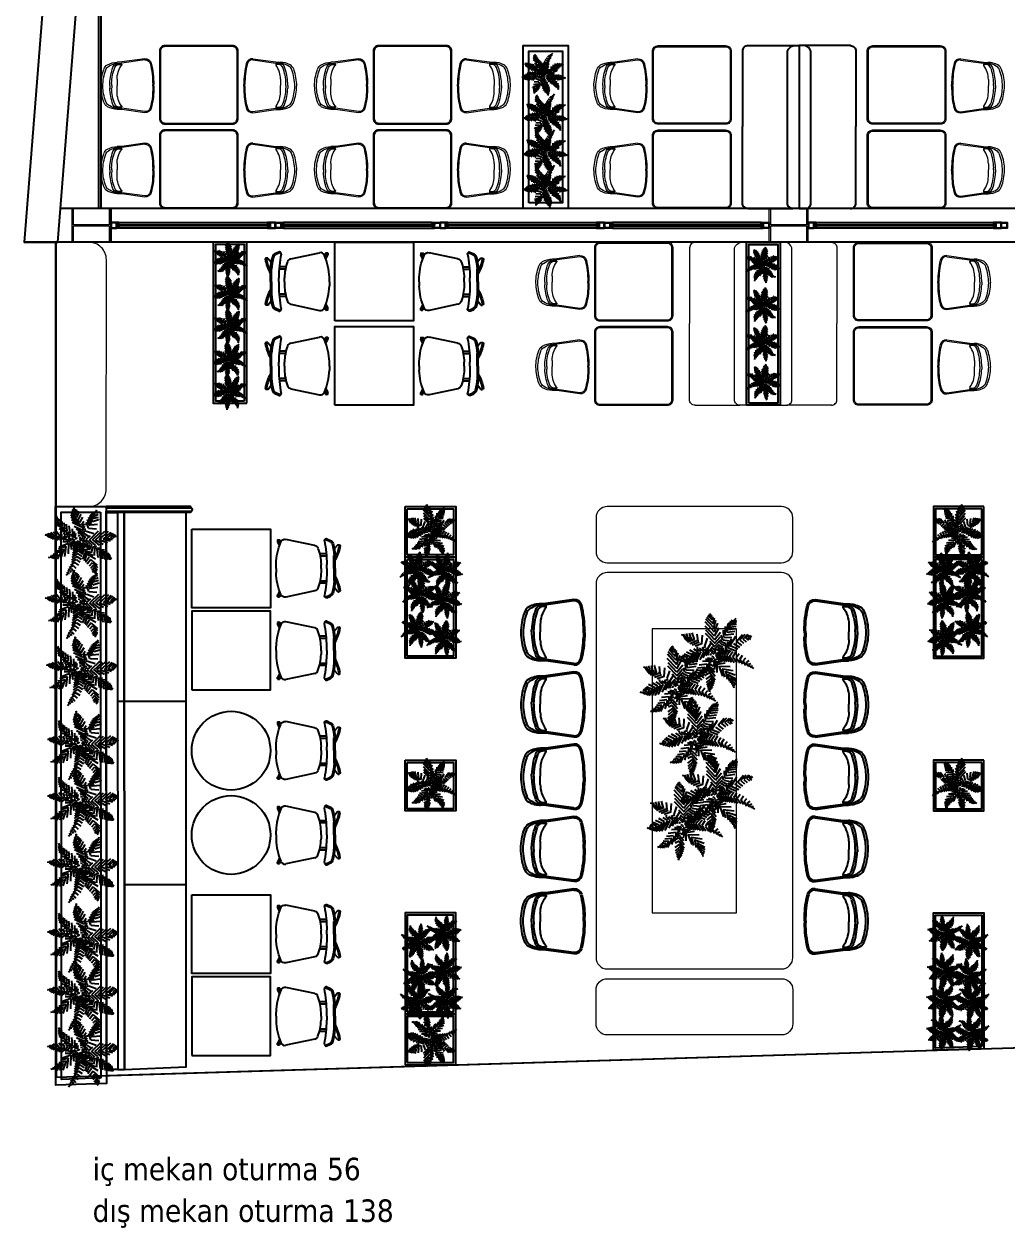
# Model space of a CAD drawing. Header units: centimetres. Extents: x 10686 to 14358, y -10632 to -8826.
# Drawn here: x 10686 to 11560, y -10632 to -9561 of the extents above; entities that cross this region are included whole.
import ezdxf

# ---------------------------------------------------------------- set-up
doc = ezdxf.new("R2010")
doc.units = ezdxf.units.CM
doc.header["$MEASUREMENT"] = 0
for name, color, linetype, lineweight in [('ahsap', 34, 'Continuous', 13), ('kontra-tefriş', 205, 'Continuous', 18), ('metraj', 7, 'Continuous', 5), ('çıktı', 255, 'Continuous', 5)]:
    doc.layers.add(name, color=color, linetype=linetype, lineweight=lineweight)
for name, color, linetype, true_color in [('As Built', 7, 'Continuous', 0x5a5a5a), ('Kontra-Cam', 7, 'Continuous', 0xd6cdb8), ('Kontra_Gorunus Cizgi', 7, 'Continuous', 0x9a907e), ('Kontra_Mobilya', 7, 'Continuous', 0x5e5572), ('Kontra_Profil', 7, 'Continuous', 0x6d787c), ('Kontra_Seramik', 7, 'Continuous', 0x455d73)]:
    doc.layers.add(name, color=color, linetype=linetype, true_color=true_color)
doc.styles.get("Standard").update_dxf_attribs({"font": 'tahoma.ttf'})

# ---------------------------------------------------------------- blocks, each defined once
blk = doc.blocks.new('S2')
at = {"layer": 'kontra-tefriş'}
for p, q in [((-11.4, 0), (-6, 0)), ((-6, 6.4), (-7.8, 6.4)), ((-6, 4.7), (-7.8, 4.7)), ((-6, 6.4), (-3.6, 6.4)), ((-6, 4.7), (-3.6, 4.7)), ((0, 0), (-6, 0)), ((-29.6, -24.6), (-26.8, -4.2)), ((-28.6, -24.7), (-25.8, -4.3)), ((-26.8, -4.2), (-26.6, -0.2)), ((17.3, -24.7), (14.4, -4.3)), ((15.4, -4.2), (15.3, -0.2)), ((18.3, -24.6), (15.4, -4.2)), ((-5.4, -31.7), (-6.7, -31.7)), ((-5.4, -31.7), (-2.2, -31.7)), ((-6.9, -32.7), (-6.8, -32.7)), ((-5.4, -32.7), (-6.7, -32.7)), ((-5.4, -32.7), (-2.2, -32.7))]:
    blk.add_line(p, q, dxfattribs=at)
for centre, radius, start, end in [((-18.2, 4.9), 7.08, 107.1637, 149.8246), ((-5.1, -29.9), 44.3, 90.3136, 109.9727), ((-5.1, -30), 42.6, 90.3159, 110.0702), ((-5.6, -26.5), 40.8, 69.1846, 89.6662), ((-5.6, -26.5), 39.1, 69.0525, 89.663), ((6.8, 4.9), 7.08, 30.1754, 72.8363), ((-9.2, -0.3), 17.4, 149.8246, 179.7195), ((-9.7, -2), 16.2, 143.6591, 188.0232), ((-20.1, -1.6), 5.36, 154.2435, 207.0789), ((-20.8, -0.4), 4.28, 110.4223, 164.0764), ((-20.4, -2), 4.28, 110.5968, 173.0517), ((-11.4, -21), 21, 90, 126.0116), ((-18.2, 4.9), 5.36, 107.1637, 149.8246), ((-6.8, -38.1), 44.5, 91.2998, 110.4223), ((-6.8, -38.1), 42.9, 91.2998, 110.5968), ((-4.6, -38.1), 44.5, 69.5777, 88.7002), ((-4.6, -38.1), 42.9, 69.4032, 88.7002), ((6.8, 4.9), 5.36, 30.1754, 72.8363), ((9, -2), 4.28, 6.9483, 69.4032), ((9.5, -0.4), 4.28, 15.9236, 69.5777), ((-1.6, -2), 16.2, 351.9768, 36.3409), ((-2.1, -0.3), 17.4, 0.2805, 30.1754), ((8.8, -1.6), 5.36, 332.9211, 25.7565), ((-2.9, -43), 45, 119.4604, 120.6303), ((-24.3, -3.5), 0.826, 224.4323, 318.4485), ((-20.8, -2.4), 3.89, 165.784, 208.1186), ((0, -21), 21, 53.9884, 90), ((12.9, -3.5), 0.826, 221.5515, 315.5677), ((9.5, -2.4), 3.89, 331.8814, 14.216), ((-8.5, -43), 45, 59.3697, 60.5396), ((-24.3, -25.2), 5.42, 173.5544, 256.3464), ((-24.3, -25.2), 4.42, 173.5544, 256.3464), ((-6.9, 46.4), 79.1, 256.3464, 270.1225), ((-6.9, 46.4), 78.1, 256.3464, 270.1225), ((-2, 27.2), 58.9, 269.8679, 285.74), ((-2, 27.2), 59.8, 269.868, 285.7097), ((12.9, -25.2), 4.42, 283.6536, 6.4456), ((12.9, -25.2), 5.42, 283.6536, 6.4456)]:
    blk.add_arc(centre, radius, start, end, dxfattribs=at)
blk = doc.blocks.new('dfgrg')
at = {"color": 129, "true_color": 0x365941}
for p, q in [((97838.8, -49007.4), (97838.8, -49007.4)), ((97842.1, -49007.6), (97838.8, -49007.4)), ((97843.6, -49009.6), (97839.6, -49009.3)), ((97840.6, -49006.2), (97840.3, -49003.9)), ((97844.7, -49012.3), (97840.3, -49012.1)), ((97842, -49007.6), (97841.4, -49004.4)), ((97843.5, -49009.5), (97843, -49004.9)), ((97844.7, -49012.1), (97844.5, -49005.6)), ((97846.2, -49015.1), (97846.5, -49007.4)), ((97847.5, -49018.8), (97848.1, -49009.4)), ((97861.9, -49016), (97857.3, -49010)), ((97862.6, -49013.5), (97858.6, -49007.9)), ((97858.6, -49007.9), (97858.6, -49007.9)), ((97863.3, -49011), (97859.9, -49006.3)), ((97861, -49018.9), (97866.1, -49011.9)), ((97863.7, -49008.5), (97861.3, -49005)), ((97861.9, -49016), (97866.2, -49009.8)), ((97864, -49006.5), (97862.1, -49003.6)), ((97862.6, -49013.5), (97866.2, -49008.1)), ((97863.3, -49011), (97865.9, -49006.6)), ((97863.7, -49008.5), (97865.5, -49005.8)), ((97864.4, -49002.8), (97864.3, -49006.7)), ((97822.7, -49026.5), (97821.6, -49024.2)), ((97825.3, -49027), (97824.8, -49023.4)), ((97828.9, -49027.9), (97829.1, -49023.8)), ((97832.3, -49029.2), (97833.3, -49024.2)), ((97847.5, -49018.8), (97841, -49018)), ((97846.2, -49015.2), (97841.1, -49014.9)), ((97848.1, -49022.2), (97841.1, -49020.7)), ((97848.9, -49026.2), (97841.3, -49023.1)), ((97848.8, -49029), (97852.9, -49020.4)), ((97848.9, -49026.2), (97851.6, -49015.6)), ((97858.5, -49027.3), (97853, -49023.6)), ((97859.5, -49024.8), (97853.4, -49019.3)), ((97860.3, -49022.2), (97854.7, -49015)), ((97861, -49018.9), (97856, -49012.5)), ((97859.5, -49024.8), (97864.8, -49020)), ((97860.3, -49022.2), (97865.9, -49015.8)), ((97864.2, -49033.1), (97865.4, -49023.5)), ((97866.8, -49030.6), (97869.4, -49021.2)), ((97869.7, -49027.9), (97873.8, -49018.8)), ((97873.2, -49025.1), (97877.2, -49018.3)), ((97876.8, -49023), (97880, -49017.6)), ((97876.8, -49022.8), (97885.7, -49022.7)), ((97880.1, -49020.6), (97882.1, -49017.6)), ((97880.2, -49020.6), (97886.1, -49021.1)), ((97882.6, -49019.5), (97886.4, -49017.7)), ((97882.6, -49019.5), (97883.7, -49017.7)), ((97882.6, -49019.5), (97886.3, -49019.9)), ((97884.7, -49018.4), (97885.5, -49017.2)), ((97815.8, -49025.8), (97819.6, -49026.2)), ((97819.9, -49026.3), (97818.1, -49026.9)), ((97819.9, -49026.3), (97818.6, -49024.9)), ((97822.7, -49026.7), (97819.9, -49027.5)), ((97825.3, -49027.1), (97821.6, -49028.3)), ((97828.9, -49028), (97824, -49029.2)), ((97832.3, -49029.2), (97827.1, -49030.4)), ((97835.9, -49030.5), (97829.8, -49031.7)), ((97839, -49032.3), (97832.1, -49033.5)), ((97842, -49033.9), (97834.2, -49035.4)), ((97836, -49030.4), (97836.9, -49025.5)), ((97844.4, -49035.4), (97836.3, -49036.9)), ((97839, -49032.2), (97840.2, -49026.7)), ((97841.2, -49025.7), (97841.3, -49025.7)), ((97848.7, -49028.9), (97841.2, -49025.7)), ((97841.9, -49034.1), (97842.9, -49028.3)), ((97848.6, -49031.7), (97844.4, -49029.5)), ((97844.4, -49035.4), (97845.2, -49030.2)), ((97846.3, -49036.9), (97847.1, -49031.8)), ((97848, -49038.5), (97848.7, -49032.9)), ((97848.7, -49031.6), (97853.1, -49024.9)), ((97853.4, -49028.9), (97848.7, -49032.8)), ((97852.9, -49033.2), (97849.3, -49034.3)), ((97849.3, -49034.3), (97849.3, -49034.3)), ((97849.5, -49039.9), (97849.7, -49034.8)), ((97852.5, -49035.4), (97850.3, -49035.6)), ((97850.8, -49041), (97850.9, -49036.5)), ((97853.8, -49038.1), (97852.1, -49036.6)), ((97854.3, -49036.7), (97852.2, -49035.3)), ((97855, -49035.2), (97852.7, -49034)), ((97855.9, -49033.4), (97853.2, -49032.2)), ((97856.8, -49031.4), (97853.3, -49030)), ((97857.6, -49029.3), (97853.4, -49027.5)), ((97855, -49035.2), (97856.5, -49035.6)), ((97855.9, -49033.4), (97857.6, -49033.5)), ((97856.8, -49031.4), (97858.6, -49031.4)), ((97857.7, -49040.8), (97857.5, -49032.9)), ((97857.6, -49029.3), (97860.2, -49029.4)), ((97857.6, -49033.5), (97857.6, -49033.5)), ((97858.5, -49027.3), (97862.8, -49025.2)), ((97858.6, -49031.4), (97858.6, -49031.4)), ((97859.4, -49038.5), (97859.8, -49029.7)), ((97861.6, -49035.8), (97862.3, -49026.8)), ((97875.5, -49035.2), (97862, -49035.4)), ((97864.2, -49033), (97877.2, -49032.5)), ((97866.8, -49030.5), (97880.7, -49030.2)), ((97869.8, -49027.8), (97883.7, -49027)), ((97873.2, -49025), (97885, -49024.6)), ((97885, -49024.6), (97885, -49024.6)), ((97825.5, -49048.8), (97819.3, -49047.7)), ((97829.1, -49048.1), (97821.3, -49045.7)), ((97825.7, -49048.6), (97822.2, -49052.6)), ((97829.9, -49047.9), (97824.3, -49052.4)), ((97833.7, -49047.8), (97824.6, -49043.4)), ((97834.3, -49047.7), (97827.1, -49052.4)), ((97838.1, -49048.5), (97829.3, -49041.8)), ((97838.2, -49048.5), (97830.4, -49052.7)), ((97842.5, -49048.9), (97834.2, -49041.1)), ((97846.3, -49036.9), (97838.2, -49038.3)), ((97845, -49048.8), (97840.1, -49042)), ((97848, -49038.5), (97840.2, -49039.9)), ((97849.5, -49039.9), (97841.6, -49041.3)), ((97850.8, -49041), (97843, -49042.3)), ((97846.8, -49048.7), (97843.2, -49054.8)), ((97846.5, -49048.4), (97843.9, -49043.5)), ((97851.8, -49042), (97844.1, -49043.4)), ((97847.6, -49047.9), (97845.7, -49044.4)), ((97852.3, -49043.3), (97846.4, -49044.2)), ((97849, -49047.1), (97846.4, -49053.4)), ((97849.6, -49046.3), (97848.2, -49044.5)), ((97850, -49046.5), (97849.4, -49050.6)), ((97849.5, -49044.8), (97849.5, -49044.8)), ((97852.7, -49048.5), (97850.7, -49051.1)), ((97852.5, -49046.2), (97851.4, -49047.6)), ((97851.8, -49042), (97851.9, -49037.5)), ((97852.3, -49043.3), (97852.6, -49038.6)), ((97852.5, -49046.4), (97854.2, -49047)), ((97852.6, -49048.6), (97856.2, -49051.1)), ((97853.3, -49041.6), (97855.3, -49041.5)), ((97853.8, -49038), (97855.6, -49038.2)), ((97854.3, -49036.7), (97856, -49036.9)), ((97855.4, -49044.4), (97854.8, -49042.3)), ((97855.4, -49044.3), (97857.6, -49043.8)), ((97856.3, -49042.7), (97855.6, -49037.9)), ((97857.3, -49045.6), (97856.2, -49047.4)), ((97856.5, -49042.6), (97859.3, -49042.4)), ((97857.6, -49040.6), (97861.4, -49040.4)), ((97859.9, -49046.1), (97857.9, -49049.3)), ((97858.4, -49045.6), (97861, -49046)), ((97860.8, -49046.8), (97858.9, -49050.8)), ((97859, -49044.4), (97859.4, -49042)), ((97859.7, -49038.3), (97866.2, -49037.8)), ((97862.2, -49047.7), (97859.7, -49054.2)), ((97860.2, -49044.2), (97860.6, -49040.8)), ((97860.3, -49044.1), (97862, -49046)), ((97860.8, -49046.8), (97864.1, -49046.5)), ((97861.4, -49040.4), (97861.4, -49040.4)), ((97861.4, -49040.4), (97861.4, -49040.4)), ((97862.2, -49047.7), (97866.9, -49047.9)), ((97862.6, -49044.2), (97863.9, -49046.5)), ((97862.8, -49044.3), (97864.2, -49038.4)), ((97865.3, -49044.5), (97867.1, -49048)), ((97866.6, -49044.5), (97870.3, -49037)), ((97870.3, -49045.1), (97876.1, -49038.5)), ((97870.3, -49045.1), (97873.5, -49051.7)), ((97873.4, -49045.8), (97876.4, -49052.9)), ((97874.9, -49046), (97880.6, -49041.4)), ((97876.1, -49046.4), (97879.1, -49053.7)), ((97878.6, -49047.2), (97881.7, -49054.2)), ((97878.7, -49047.4), (97885, -49044.1)), ((97881.1, -49048), (97883.7, -49054.3)), ((97882.6, -49048.8), (97886.9, -49046.3)), ((97885, -49044.1), (97884.7, -49044)), ((97885.3, -49050), (97888.8, -49048.7)), ((97888.8, -49048.7), (97888.8, -49048.7)), ((97815.8, -49053.8), (97819.3, -49051.4)), ((97819.8, -49051.4), (97817.2, -49051.5)), ((97822.4, -49050), (97818, -49049.6)), ((97819.5, -49051.4), (97818.3, -49053.2)), ((97818.3, -49053.2), (97818.3, -49053.2)), ((97823, -49049.4), (97820.1, -49052.6)), ((97821.3, -49052.6), (97821.3, -49052.6)), ((97842.5, -49049), (97832.5, -49053.4)), ((97843.9, -49060), (97835.3, -49061.2)), ((97836, -49060.6), (97836, -49060.6)), ((97846.6, -49057.6), (97837.9, -49058.5)), ((97845.2, -49049), (97839.4, -49054.8)), ((97848, -49055.6), (97840.9, -49056)), ((97841.7, -49055.3), (97841.7, -49055.3)), ((97843.9, -49060), (97845.2, -49064.1)), ((97846.5, -49057.7), (97847.3, -49061.1)), ((97849.2, -49053.3), (97846.6, -49053.2)), ((97852.3, -49055.8), (97846.7, -49063.6)), ((97851, -49059.8), (97846.8, -49067.7)), ((97848, -49055.6), (97848.2, -49058.8)), ((97852.7, -49052.1), (97848.6, -49058.1)), ((97849.2, -49053.3), (97849.4, -49056.2)), ((97852.9, -49050), (97850.4, -49053.3)), ((97851.7, -49060), (97856.2, -49065.6)), ((97852.2, -49055.9), (97857.1, -49062.2)), ((97852.7, -49052.1), (97857.4, -49057.4)), ((97852.9, -49050), (97856.7, -49053.5)), ((97863.6, -49049.1), (97860.5, -49058)), ((97865.5, -49051.5), (97861.9, -49062.5)), ((97866.8, -49053.7), (97863.5, -49065.3)), ((97863.6, -49049.1), (97868.9, -49049.8)), ((97867.9, -49056.7), (97865.2, -49067.6)), ((97865.6, -49051.3), (97870.2, -49051.8)), ((97866.9, -49053.6), (97872.2, -49054.6)), ((97868.6, -49059.6), (97867.1, -49069.6)), ((97867.9, -49056.6), (97874.4, -49058.3)), ((97868.6, -49059.6), (97875.6, -49062)), ((97870, -49051.6), (97871.3, -49050.5)), ((97880.1, -49054.2), (97880.1, -49054.2)), ((97883.3, -49049), (97885.4, -49054.3)), ((97885.4, -49049.9), (97887.2, -49054)), ((97887.7, -49051.1), (97891.4, -49053.2)), ((97887.7, -49051.1), (97888.7, -49053.6)), ((97889, -49051.7), (97890.2, -49051.1)), ((97833.3, -49070.6), (97830.8, -49074)), ((97833.3, -49070.6), (97831.2, -49071.6)), ((97831.6, -49073), (97831.3, -49074.1)), ((97834.6, -49069), (97831.5, -49070.2)), ((97835.8, -49067.2), (97831.8, -49069)), ((97837.6, -49065.6), (97832.5, -49067)), ((97833.3, -49070.6), (97833, -49073.5)), ((97839.4, -49063.5), (97833.4, -49065.2)), ((97833.4, -49065.2), (97833.4, -49065.2)), ((97841.5, -49061.7), (97834.5, -49063.3)), ((97834.6, -49069), (97834.5, -49072.8)), ((97835.8, -49067.2), (97835.9, -49071.8)), ((97837.6, -49065.6), (97837.8, -49071.2)), ((97839.4, -49063.5), (97839.7, -49069.8)), ((97841.5, -49061.7), (97842.4, -49067.6)), ((97851, -49063.4), (97847.8, -49072.7)), ((97851.2, -49067.4), (97849.3, -49074.6)), ((97851.6, -49071.1), (97850.4, -49076.3)), ((97851, -49063.2), (97855.4, -49068.8)), ((97851.2, -49067.5), (97855.1, -49071.3)), ((97851.6, -49071.1), (97854.7, -49073.3)), ((97863.5, -49065.3), (97863.5, -49065.3)), ((97869.5, -49062.8), (97868.9, -49070.7)), ((97869.5, -49062.9), (97875.6, -49065.1)), ((97870.7, -49065.5), (97870.3, -49071.6)), ((97870.7, -49065.5), (97875.8, -49067.2)), ((97872.2, -49068.2), (97872, -49072.5)), ((97872.2, -49068.2), (97875.8, -49069.1)), ((97873.5, -49070.6), (97873.2, -49072.9)), ((97873.3, -49069.5), (97875.7, -49069.8)), ((97873.5, -49070.6), (97875.5, -49073.7)), ((97874.8, -49072.7), (97876.1, -49073.3)), ((97852.3, -49073.9), (97851.5, -49077.5)), ((97852.4, -49073.7), (97854.8, -49075.2)), ((97853, -49076.1), (97852.7, -49078.6)), ((97853, -49076.1), (97854.8, -49079.9)), ((97853, -49076.3), (97854.8, -49076.8)), ((97854.2, -49078.7), (97855.1, -49079))]:
    blk.add_line(p, q, dxfattribs=at)
blk = doc.blocks.new('fdsfs')
at = {"color": 0, "linetype": 'ByBlock'}
for p, q in [((5557, 224.4), (5602.5, 224.4)), ((5647.9, 224.4), (5602.4, 224.4)), ((5556.9, 79.4), (5596.9, 79.4)), ((5647.9, 79.4), (5607.9, 79.4))]:
    blk.add_line(p, q, dxfattribs=at)
for points in [[(5556.9, 224.4), (5557, 224.4, 0.414214), (5552, 219.4), (5552, 152.3)], [(5602.4, 79.4), (5596.9, 79.4, -0.414214), (5591.9, 84.4), (5591.9, 84.4), (5592, 219.4, -0.292623), (5598, 224.4), (5602.5, 224.4)], [(5602.4, 79.4), (5607.9, 79.4, 0.414214), (5612.9, 84.4), (5612.9, 84.4), (5612.9, 219.4, 0.292623), (5606.9, 224.4), (5602.4, 224.4)], [(5648, 224.4), (5647.9, 224.4, -0.414214), (5652.9, 219.4), (5652.9, 152.3)], [(5556.8, 79.4), (5556.9, 79.4, -0.414214), (5551.9, 84.4), (5552, 152.3)], [(5648, 79.4), (5647.9, 79.4, 0.414214), (5652.9, 84.4), (5652.9, 152.3)]]:
    blk.add_lwpolyline(points, format="xyb", dxfattribs=at)
for points in [[(5602.5, 224.4), (5602.4, 79.4)], [(5602.4, 224.4), (5602.4, 79.4)]]:
    blk.add_lwpolyline(points, dxfattribs=at)
at = {"layer": 'ahsap'}
for points in [[(5472, 219.4, -0.414214), (5477, 224.4), (5537, 224.4, -0.414214), (5542, 219.4), (5542, 159.4, -0.414214), (5537, 154.4), (5477, 154.4, -0.414214), (5472, 159.4)], [(5473, 219.4, -0.414214), (5477, 223.4), (5537, 223.4, -0.414214), (5541, 219.4), (5541, 159.4, -0.414214), (5537, 155.4), (5477, 155.4, -0.414214), (5473, 159.4)], [(5662.9, 219.4, -0.414214), (5667.9, 224.4), (5727.9, 224.4, -0.414214), (5732.9, 219.4), (5732.9, 159.4, -0.414214), (5727.9, 154.4), (5667.9, 154.4, -0.414214), (5662.9, 159.4)], [(5663.9, 219.4, -0.414214), (5667.9, 223.4), (5727.9, 223.4, -0.414214), (5731.9, 219.4), (5731.9, 159.4, -0.414214), (5727.9, 155.4), (5667.9, 155.4, -0.414214), (5663.9, 159.4)], [(5472, 144.4, -0.414214), (5477, 149.4), (5537, 149.4, -0.414214), (5542, 144.4), (5542, 84.4, -0.414214), (5537, 79.4), (5477, 79.4, -0.414214), (5472, 84.4)], [(5473, 144.4, -0.414214), (5477, 148.4), (5537, 148.4, -0.414214), (5541, 144.4), (5541, 84.4, -0.414214), (5537, 80.4), (5477, 80.4, -0.414214), (5473, 84.4)], [(5662.9, 144.4, -0.414214), (5667.9, 149.4), (5727.9, 149.4, -0.414214), (5732.9, 144.4), (5732.9, 84.4, -0.414214), (5727.9, 79.4), (5667.9, 79.4, -0.414214), (5662.9, 84.4)], [(5663.9, 144.4, -0.414214), (5667.9, 148.4), (5727.9, 148.4, -0.414214), (5731.9, 144.4), (5731.9, 84.4, -0.414214), (5727.9, 80.4), (5667.9, 80.4, -0.414214), (5663.9, 84.4)]]:
    blk.add_lwpolyline(points, format="xyb", close=True, dxfattribs=at)
at = {"layer": 'çıktı', "xscale": -1, "rotation": 90}
for p in [(5434.3, 182.9), (5434.3, 107.9)]:
    blk.add_blockref('S2', p, dxfattribs=at)
at = {"layer": 'çıktı', "rotation": 270}
for p in [(5770.6, 182.9), (5770.6, 107.9)]:
    blk.add_blockref('S2', p, dxfattribs=at)
blk = doc.blocks.new('dgrgg')
at = {"layer": 'Kontra_Mobilya'}
for p, q in [((97989.1, -49735.6), (97989.1, -49734.2)), ((97989.1, -49735.6), (97992.8, -49738.6)), ((98009.9, -49737.9), (97998.9, -49737.9)), ((98009.9, -49737.9), (98021.2, -49737.9)), ((98030.9, -49735.6), (98027.3, -49738.6)), ((98030.9, -49735.6), (98030.9, -49734.2)), ((97983.8, -49745.4), (97985.3, -49741.9)), ((97984.6, -49747.2), (97984, -49746.5)), ((97984.5, -49746.1), (97986.3, -49742.3)), ((97996.9, -49751.7), (97996.9, -49745.9)), ((98009.9, -49738.9), (97998.9, -49738.9)), ((97998.9, -49751.3), (97998.9, -49745.8)), ((98009.9, -49745.4), (98006.6, -49745.4)), ((98009.9, -49738.9), (98021.2, -49738.9)), ((98009.9, -49745.4), (98013.4, -49745.4)), ((98021.1, -49751.3), (98021.1, -49745.8)), ((98023.1, -49751.7), (98023.1, -49745.9)), ((98035.5, -49746.1), (98033.8, -49742.3)), ((98036.3, -49745.4), (98034.7, -49741.9)), ((98035.4, -49747.2), (98036.1, -49746.5)), ((97989.8, -49756), (97984.3, -49781.6)), ((98009.9, -49750.4), (98006.6, -49750.4)), ((98009.9, -49750.4), (98013.4, -49750.4)), ((98030.3, -49756), (98035.7, -49781.6)), ((97984.7, -49788.8), (97984.7, -49787.4)), ((97986.2, -49785.9), (97984.8, -49787.3)), ((97988.2, -49786.7), (97984.8, -49788.6)), ((97984.9, -49789), (97986.4, -49789)), ((97989.8, -49787.3), (97986.4, -49788.9)), ((98009.9, -49790.4), (98006.2, -49790.4)), ((98009.9, -49790.4), (98013.9, -49790.4)), ((98030.3, -49787.3), (98033.6, -49788.9)), ((98031.9, -49786.7), (98035.3, -49788.6)), ((98035.2, -49789), (98033.7, -49789)), ((98033.9, -49785.9), (98035.3, -49787.3)), ((98035.4, -49788.8), (98035.4, -49787.4))]:
    blk.add_line(p, q, dxfattribs=at)
for centre, radius, start, end in [((98002.7, -49794.1), 56.4, 93.945, 105.2244), ((97990.3, -49734.5), 1.19, 97.4352, 163.991), ((97983.7, -49770.7), 36.9, 62.8011, 81.6139), ((97983.7, -49770.7), 37.9, 59.9944, 80.318), ((98036.3, -49770.7), 37.9, 99.682, 120.0056), ((98036.3, -49770.7), 36.9, 98.3861, 117.1989), ((98017.3, -49794.1), 56.4, 74.7756, 86.055), ((98029.8, -49734.5), 1.19, 16.009, 82.5648), ((97984.7, -49745.8), 1, 155.4874, 225), ((97985.4, -49746.5), 1, 155.4874, 280.696), ((97989, -49743.6), 4, 105.2244, 155.4874), ((98008.8, -49870.1), 124.8, 90.9946, 100.696), ((97989, -49743.6), 3, 105.2244, 155.4874), ((98002.7, -49794.1), 55.4, 93.945, 105.2244), ((98011.3, -49870.1), 124.8, 79.304, 89.0054), ((98017.3, -49794.1), 55.4, 74.7756, 86.055), ((98031.1, -49743.6), 3, 24.5126, 74.7756), ((98031.1, -49743.6), 4, 24.5126, 74.7756), ((98034.6, -49746.5), 1, 259.304, 24.5126), ((98035.4, -49745.8), 1, 315, 24.5126), ((97993.7, -49756.9), 4, 109.5539, 167.9986), ((98008.3, -49797.9), 47.5, 91.9986, 109.5539), ((98011.8, -49797.9), 47.5, 70.4461, 88.0014), ((98026.4, -49756.9), 4, 12.0014, 70.4461), ((97988.3, -49782.5), 4, 167.9986, 247.4344), ((97984.9, -49787.4), 0.2, 135, 180), ((97984.9, -49788.8), 0.2, 118.8237, 270), ((97986.4, -49788.8), 0.2, 270, 295.7946), ((98008, -49734.9), 55.5, 247.4344, 268.1009), ((98012, -49734.9), 55.5, 271.8991, 292.5656), ((98031.8, -49782.5), 4, 292.5656, 12.0014), ((98033.7, -49788.8), 0.2, 244.2054, 270), ((98035.2, -49788.8), 0.2, 270, 61.1763), ((98035.2, -49787.4), 0.2, 0, 45)]:
    blk.add_arc(centre, radius, start, end, dxfattribs=at)
blk = doc.blocks.new('BVCVCB')
at = {"layer": 'Kontra_Mobilya'}
for p, q in [((36809.9, -11940.7), (36810, -11935.9)), ((36828.5, -11935.7), (36835.8, -11935.7)), ((36835.8, -11928), (36832.8, -11928)), ((36835.8, -11930), (36832.8, -11930)), ((36835.8, -11928), (36837.9, -11928)), ((36835.8, -11930), (36837.9, -11930)), ((36842.3, -11935.7), (36835.8, -11935.7)), ((36860.9, -11940.7), (36860.7, -11935.9)), ((36806.4, -11965.4), (36809.9, -11940.7)), ((36807.6, -11965.6), (36811.1, -11940.9)), ((36863.2, -11965.6), (36859.7, -11940.9)), ((36864.4, -11965.4), (36860.9, -11940.7)), ((36835, -11974), (36831.1, -11974)), ((36835, -11975.2), (36831.1, -11975.2)), ((36835, -11974), (36836.6, -11974)), ((36835, -11975.2), (36836.6, -11975.2)), ((36836.8, -11975.2), (36836.7, -11975.2))]:
    blk.add_line(p, q, dxfattribs=at)
for centre, radius, start, end in [((36831.1, -11936.1), 21, 149.8246, 179.7195), ((36820.3, -11929.8), 8.57, 107.1637, 149.8246), ((36820.3, -11929.8), 6.48, 107.1637, 149.8246), ((36835.3, -11967.7), 49.3, 90.3338, 110.8154), ((36835.3, -11967.8), 47.3, 90.337, 110.9475), ((36834.7, -11971.9), 53.5, 70.0273, 89.6864), ((36834.7, -11972), 51.5, 69.9298, 89.6841), ((36850.5, -11929.8), 6.48, 30.1754, 72.8363), ((36850.5, -11929.8), 8.57, 30.1754, 72.8363), ((36839.7, -11936.1), 21, 0.2805, 30.1754), ((36830.5, -11938.1), 19.6, 143.6591, 188.0232), ((36817.9, -11937.6), 6.48, 154.2435, 207.0789), ((36817.1, -11936.2), 5.18, 110.4223, 164.0764), ((36817.6, -11938.1), 5.18, 110.5968, 173.0517), ((36828.5, -11961), 25.3, 90, 126.0116), ((36834.1, -11981.9), 53.8, 91.2998, 110.4223), ((36834.1, -11981.9), 51.9, 91.2998, 110.5968), ((36836.7, -11981.9), 53.8, 69.5777, 88.7002), ((36836.7, -11981.9), 51.9, 69.4032, 88.7002), ((36842.3, -11961), 25.3, 53.9884, 90), ((36853.1, -11938.1), 5.18, 6.9483, 69.4032), ((36853.7, -11936.2), 5.18, 15.9236, 69.5777), ((36840.3, -11938.1), 19.6, 351.9768, 36.3409), ((36852.8, -11937.6), 6.48, 332.9211, 25.7565), ((36838.8, -11987.7), 54.4, 119.4604, 120.6303), ((36812.9, -11939.9), 1, 224.4323, 318.4485), ((36817.1, -11938.7), 4.71, 165.784, 208.1186), ((36857.9, -11939.9), 1, 221.5515, 315.5677), ((36853.7, -11938.7), 4.71, 331.8814, 14.216), ((36832, -11987.7), 54.4, 59.3697, 60.5396), ((36812.9, -11966.2), 6.55, 173.5544, 256.3464), ((36812.9, -11966.2), 5.34, 173.5544, 256.3464), ((36857.9, -11966.2), 5.34, 283.6536, 6.4456), ((36857.9, -11966.2), 6.55, 283.6536, 6.4456), ((36831, -11902.9), 72.4, 254.2903, 270.132), ((36831, -11902.8), 71.2, 254.26, 270.1321), ((36836.8, -11879.6), 94.5, 269.8775, 283.6536), ((36836.8, -11879.6), 95.7, 269.8775, 283.6536)]:
    blk.add_arc(centre, radius, start, end, dxfattribs=at)

msp = doc.modelspace()

# ---------------------------------------------------------------- linework, layer by layer
at = {"layer": 'ahsap'}
for points in [[(10876.3, -9585.4, 0.414214), (10871.3, -9580.4), (10811.3, -9580.4, 0.414214), (10806.3, -9585.4), (10806.3, -9645.4, 0.414214), (10811.3, -9650.4), (10871.3, -9650.4, 0.414214), (10876.3, -9645.4)], [(10875.3, -9585.4, 0.414214), (10871.3, -9581.4), (10811.3, -9581.4, 0.414214), (10807.3, -9585.4), (10807.3, -9645.4, 0.414214), (10811.3, -9649.4), (10871.3, -9649.4, 0.414214), (10875.3, -9645.4)], [(11066.3, -9585.4, 0.414214), (11061.3, -9580.4), (11001.3, -9580.4, 0.414214), (10996.3, -9585.4), (10996.3, -9645.4, 0.414214), (11001.3, -9650.4), (11061.3, -9650.4, 0.414214), (11066.3, -9645.4)], [(11065.3, -9585.4, 0.414214), (11061.3, -9581.4), (11001.3, -9581.4, 0.414214), (10997.3, -9585.4), (10997.3, -9645.4, 0.414214), (11001.3, -9649.4), (11061.3, -9649.4, 0.414214), (11065.3, -9645.4)], [(10876.3, -9660.4, 0.414214), (10871.3, -9655.4), (10811.3, -9655.4, 0.414214), (10806.3, -9660.4), (10806.3, -9720.4, 0.414214), (10811.3, -9725.4), (10871.3, -9725.4, 0.414214), (10876.3, -9720.4)], [(11066.3, -9660.4, 0.414214), (11061.3, -9655.4), (11001.3, -9655.4, 0.414214), (10996.3, -9660.4), (10996.3, -9720.4, 0.414214), (11001.3, -9725.4), (11061.3, -9725.4, 0.414214), (11066.3, -9720.4)], [(10875.3, -9660.4, 0.414214), (10871.3, -9656.4), (10811.3, -9656.4, 0.414214), (10807.3, -9660.4), (10807.3, -9720.4, 0.414214), (10811.3, -9724.4), (10871.3, -9724.4, 0.414214), (10875.3, -9720.4)], [(11065.3, -9660.4, 0.414214), (11061.3, -9656.4), (11001.3, -9656.4, 0.414214), (10997.3, -9660.4), (10997.3, -9720.4, 0.414214), (11001.3, -9724.4), (11061.3, -9724.4, 0.414214), (11065.3, -9720.4)], [(11263, -9760.4, 0.414214), (11258, -9755.4), (11198, -9755.4, 0.414214), (11193, -9760.4), (11193, -9820.4, 0.414214), (11198, -9825.4), (11258, -9825.4, 0.414214), (11263, -9820.4)], [(11262, -9760.4, 0.414214), (11258, -9756.4), (11198, -9756.4, 0.414214), (11194, -9760.4), (11194, -9820.4, 0.414214), (11198, -9824.4), (11258, -9824.4, 0.414214), (11262, -9820.4)], [(11423.3, -9760.4, -0.414214), (11428.3, -9755.4), (11488.3, -9755.4, -0.414214), (11493.3, -9760.4), (11493.3, -9820.4, -0.414214), (11488.3, -9825.4), (11428.3, -9825.4, -0.414214), (11423.3, -9820.4)], [(11424.3, -9760.4, -0.414214), (11428.3, -9756.4), (11488.3, -9756.4, -0.414214), (11492.3, -9760.4), (11492.3, -9820.4, -0.414214), (11488.3, -9824.4), (11428.3, -9824.4, -0.414214), (11424.3, -9820.4)], [(11263, -9835.4, 0.414214), (11258, -9830.4), (11198, -9830.4, 0.414214), (11193, -9835.4), (11193, -9895.4, 0.414214), (11198, -9900.4), (11258, -9900.4, 0.414214), (11263, -9895.4)], [(11262, -9835.4, 0.414214), (11258, -9831.4), (11198, -9831.4, 0.414214), (11194, -9835.4), (11194, -9895.4, 0.414214), (11198, -9899.4), (11258, -9899.4, 0.414214), (11262, -9895.4)], [(11423.3, -9835.4, -0.414214), (11428.3, -9830.4), (11488.3, -9830.4, -0.414214), (11493.3, -9835.4), (11493.3, -9895.4, -0.414214), (11488.3, -9900.4), (11428.3, -9900.4, -0.414214), (11423.3, -9895.4)], [(11424.3, -9835.4, -0.414214), (11428.3, -9831.4), (11488.3, -9831.4, -0.414214), (11492.3, -9835.4), (11492.3, -9895.4, -0.414214), (11488.3, -9899.4), (11428.3, -9899.4, -0.414214), (11424.3, -9895.4)], [(11359.5, -10049.2), (11204.5, -10049.2, 0.414214), (11194.5, -10059.2), (11194.5, -10391.6, 0.414214), (11204.5, -10401.6), (11359.5, -10401.6, 0.414214), (11369.5, -10391.6), (11369.5, -10059.2, 0.414214)]]:
    msp.add_lwpolyline(points, format="xyb", close=True, dxfattribs=at)
msp.add_lwpolyline([(10743.5, -9990.4, 0.414214), (10759, -9974.9), (10759.1, -9770.9, 0.414214), (10743.6, -9755.4), (10714.1, -9755.4), (10714, -9990.4), (10743.5, -9990.4)], format="xyb", dxfattribs=at)
msp.add_lwpolyline([(11319.5, -10099.2), (11244.5, -10099.2), (11244.5, -10351.6), (11319.5, -10351.6)], close=True, dxfattribs=at)
at = {"layer": 'As Built'}
for p, q in [((13214.1, -9725.4), (10718.4, -9725.4)), ((10763.3, -9755.4), (10763.3, -9725.4)), ((13214.1, -9755.4), (10686, -9755.4)), ((10714, -9755.4), (10714.3, -10497.8)), ((10714.1, -9755.4), (10714.4, -10497.2)), ((10728.3, -9755.4), (10716, -9755.4)), ((11348.2, -9755.4), (10763.3, -9755.4)), ((11857.7, -9755.4), (11383.2, -9755.4))]:
    msp.add_line(p, q, dxfattribs=at)
at = {"layer": 'As Built', "flags": 128}
for points in [[(14337.7, -9909.9), (14357.7, -9909.9), (14357.7, -9200.3), (12935.3, -9127), (11614.5, -8893.8), (10759.4, -8826.3), (10686, -9755.4), (10716, -9755.4), (10786.8, -8860.2), (11362.7, -8904.6), (11955.5, -9035.5), (11958.9, -9019.9), (11976.1, -9023.7), (11982.7, -8989.3), (13214.1, -9206.7), (13214.1, -9291.8)], [(10754.3, -9286.4), (10754.3, -9725.4), (10752.3, -9725.4), (10752.3, -9296.5), (10753.1, -9286.4), (10754.3, -9286.4)]]:
    msp.add_lwpolyline(points, dxfattribs=at)
at = {"layer": 'Kontra-Cam'}
for points in [[(10768.3, -9740.9), (10768.3, -9739.9), (10904.5, -9739.9), (10904.5, -9740.9)], [(11050.8, -9740.9), (11050.8, -9739.9), (10914.5, -9739.9), (10914.5, -9740.9)], [(11060.8, -9740.9), (11060.8, -9739.9), (11197, -9739.9), (11197, -9740.9)], [(11343.2, -9740.9), (11343.2, -9739.9), (11207, -9739.9), (11207, -9740.9)], [(11388.2, -9740.9), (11388.2, -9739.9), (11549.9, -9739.9), (11549.9, -9740.9)]]:
    msp.add_lwpolyline(points, close=True, dxfattribs=at)
at = {"layer": 'kontra-tefriş'}
for p, q in [((11282.7, -9755.4), (11328.2, -9755.4)), ((11403.7, -9755.4), (11358.2, -9755.4)), ((11282.6, -9900.4), (11322.2, -9900.4)), ((11403.7, -9900.4), (11364.2, -9900.4))]:
    msp.add_line(p, q, dxfattribs=at)
for points in [[(11282.6, -9755.4), (11282.7, -9755.4, 0.414214), (11277.7, -9760.4), (11277.6, -9827.6)], [(11328.1, -9900.4), (11322.6, -9900.4, -0.414214), (11317.6, -9895.4), (11317.6, -9895.4), (11317.7, -9760.4, -0.292623), (11323.7, -9755.4), (11328.2, -9755.4)], [(11358.2, -9900.4), (11363.7, -9900.4, 0.414214), (11368.7, -9895.4), (11368.7, -9895.4), (11368.7, -9760.4, 0.292623), (11362.7, -9755.4), (11358.2, -9755.4)], [(11403.8, -9755.4), (11403.7, -9755.4, -0.414214), (11408.7, -9760.4), (11408.7, -9827.6)], [(11282.5, -9900.4), (11282.6, -9900.4, -0.414214), (11277.6, -9895.4), (11277.6, -9827.6)], [(11403.8, -9900.4), (11403.7, -9900.4, 0.414214), (11408.7, -9895.4), (11408.7, -9827.6)]]:
    msp.add_lwpolyline(points, format="xyb", dxfattribs=at)
for points in [[(11358.3, -9755.4), (11358.2, -9900.4)], [(11358.2, -9755.4), (11358.2, -9900.4)]]:
    msp.add_lwpolyline(points, dxfattribs=at)
for points in [[(11204.5, -10040.4), (11359.5, -10040.4, 0.414214), (11369.5, -10030.4), (11369.5, -10000.4, 0.414214), (11359.5, -9990.4), (11204.5, -9990.4, 0.414214), (11194.5, -10000.4), (11194.5, -10030.4, 0.414214)], [(11204.5, -10410.3), (11359.5, -10410.3, -0.414214), (11369.5, -10420.3), (11369.5, -10450.3, -0.414214), (11359.5, -10460.3), (11204.5, -10460.3, -0.414214), (11194.5, -10450.3), (11194.5, -10420.3, -0.414214)]]:
    msp.add_lwpolyline(points, format="xyb", close=True, dxfattribs=at)
at = {"layer": 'Kontra_Gorunus Cizgi'}
for p, q in [((10770.3, -9737.9), (10902.5, -9737.9)), ((11048.8, -9737.9), (10916.5, -9737.9)), ((11062.8, -9737.9), (11195, -9737.9)), ((11341.2, -9737.9), (11209, -9737.9)), ((11390.2, -9737.9), (11547.9, -9737.9)), ((10902.5, -9742.9), (10770.3, -9742.9)), ((10916.5, -9742.9), (11048.8, -9742.9)), ((11195, -9742.9), (11062.8, -9742.9)), ((11209, -9742.9), (11341.2, -9742.9)), ((11547.9, -9742.9), (11390.2, -9742.9))]:
    msp.add_line(p, q, dxfattribs=at)
at = {"layer": 'Kontra_Mobilya'}
for p, q in [((10769, -10163.5), (10830, -10163.5)), ((10775, -10326.6), (10830, -10326.6))]:
    msp.add_line(p, q, dxfattribs=at)
for points in [[(10962.3, -9825.4), (10962.3, -9755.4), (11032.3, -9755.4), (11032.3, -9825.4)], [(10962.3, -9900.4), (10962.3, -9830.4), (11032.3, -9830.4), (11032.3, -9900.4)]]:
    msp.add_lwpolyline(points, close=True, dxfattribs=at)
at = {"layer": 'Kontra_Mobilya', "flags": 128}
for points in [[(10833.3, -9990.4), (10759, -9990.4), (10759, -9991.6), (10834.5, -9991.6, 0.414216)], [(10834.5, -9991.6), (10759, -9991.6), (10759, -9994.6), (10834.5, -9994.6, 0.720963)], [(10833.3, -9995.8), (10759, -9995.8), (10759, -9994.6), (10834.5, -9994.6, -0.414216)]]:
    msp.add_lwpolyline(points, format="xyb", close=True, dxfattribs=at)
msp.add_lwpolyline([(10759, -9995.8), (10769, -9995.8), (10769.3, -10491), (10759.3, -10491), (10759, -9995.8)], dxfattribs=at)
for points in [[(10775, -9995.8), (10769, -9995.8), (10769.3, -10491), (10775.3, -10491)], [(10830, -9995.8), (10775, -9995.8), (10775.3, -10491), (10830.2, -10488.7)], [(10835, -10010.4), (10905, -10010.4), (10905, -10080.4), (10835, -10080.4)], [(10835, -10153.4), (10905, -10153.4), (10905, -10083.4), (10835, -10083.4)], [(10835, -10335.7), (10905, -10335.7), (10905, -10405.7), (10835, -10405.7)], [(10835, -10478.7), (10905, -10478.7), (10905, -10408.7), (10835, -10408.7)]]:
    msp.add_lwpolyline(points, close=True, dxfattribs=at)
at = {"layer": 'Kontra_Mobilya'}
for centre in [(10870, -10207.5), (10870, -10282.5)]:
    msp.add_circle(centre, 35, dxfattribs=at)
at = {"layer": 'Kontra_Profil', "flags": 128}
for points in [[(10763.3, -9737.9), (10763.3, -9742.9), (10768.3, -9742.9), (10768.3, -9737.9), (10763.3, -9737.9)], [(11055.8, -9737.9), (11055.8, -9742.9), (11050.8, -9742.9), (11050.8, -9737.9), (11055.8, -9737.9)], [(11055.8, -9737.9), (11055.8, -9742.9), (11060.8, -9742.9), (11060.8, -9737.9), (11055.8, -9737.9)], [(11348.2, -9737.9), (11348.2, -9742.9), (11343.2, -9742.9), (11343.2, -9737.9), (11348.2, -9737.9)], [(11383.2, -9737.9), (11383.2, -9742.9), (11388.2, -9742.9), (11388.2, -9737.9), (11383.2, -9737.9)]]:
    msp.add_lwpolyline(points, dxfattribs=at)
for points in [[(10763.5, -9738.1), (10763.5, -9742.7), (10768.1, -9742.7), (10768.1, -9738.1)], [(11055.6, -9738.1), (11055.6, -9742.7), (11051, -9742.7), (11051, -9738.1)], [(11056, -9738.1), (11056, -9742.7), (11060.6, -9742.7), (11060.6, -9738.1)], [(11348, -9738.1), (11348, -9742.7), (11343.4, -9742.7), (11343.4, -9738.1)], [(11383.4, -9738.1), (11383.4, -9742.7), (11388, -9742.7), (11388, -9738.1)]]:
    msp.add_lwpolyline(points, close=True, dxfattribs=at)
at = {"layer": 'Kontra_Profil'}
for points in [[(10770.3, -9739.9), (10770.3, -9737.9), (10768.3, -9737.9), (10768.3, -9739.9)], [(10770.3, -9740.9), (10770.3, -9742.9), (10768.3, -9742.9), (10768.3, -9740.9)], [(10770.1, -9739.8), (10770.1, -9738.1), (10768.4, -9738.1), (10768.4, -9739.8)], [(10770.1, -9741.1), (10770.1, -9742.8), (10768.4, -9742.8), (10768.4, -9741.1)], [(10904.5, -9739.9), (10904.5, -9737.9), (10902.5, -9737.9), (10902.5, -9739.9)], [(10902.5, -9740.9), (10902.5, -9742.9), (10904.5, -9742.9), (10904.5, -9740.9)], [(10902.7, -9738.1), (10902.7, -9739.8), (10904.4, -9739.8), (10904.4, -9738.1)], [(10902.7, -9741.1), (10902.7, -9742.8), (10904.4, -9742.8), (10904.4, -9741.1)], [(10909.5, -9742.9), (10909.5, -9737.9), (10904.5, -9737.9), (10904.5, -9742.9)], [(10909.3, -9742.7), (10909.3, -9738.1), (10904.7, -9738.1), (10904.7, -9742.7)], [(10909.5, -9742.9), (10909.5, -9737.9), (10914.5, -9737.9), (10914.5, -9742.9)], [(10909.7, -9742.7), (10909.7, -9738.1), (10914.3, -9738.1), (10914.3, -9742.7)], [(10914.5, -9739.9), (10914.5, -9737.9), (10916.5, -9737.9), (10916.5, -9739.9)], [(10916.5, -9740.9), (10916.5, -9742.9), (10914.5, -9742.9), (10914.5, -9740.9)], [(10916.4, -9738.1), (10916.4, -9739.8), (10914.7, -9739.8), (10914.7, -9738.1)], [(10916.4, -9741.1), (10916.4, -9742.8), (10914.7, -9742.8), (10914.7, -9741.1)], [(11048.8, -9739.9), (11048.8, -9737.9), (11050.8, -9737.9), (11050.8, -9739.9)], [(11048.8, -9740.9), (11048.8, -9742.9), (11050.8, -9742.9), (11050.8, -9740.9)], [(11048.9, -9739.8), (11048.9, -9738.1), (11050.6, -9738.1), (11050.6, -9739.8)], [(11048.9, -9741.1), (11048.9, -9742.8), (11050.6, -9742.8), (11050.6, -9741.1)], [(11062.8, -9739.9), (11062.8, -9737.9), (11060.8, -9737.9), (11060.8, -9739.9)], [(11062.8, -9740.9), (11062.8, -9742.9), (11060.8, -9742.9), (11060.8, -9740.9)], [(11062.6, -9739.8), (11062.6, -9738.1), (11060.9, -9738.1), (11060.9, -9739.8)], [(11062.6, -9741.1), (11062.6, -9742.8), (11060.9, -9742.8), (11060.9, -9741.1)], [(11197, -9739.9), (11197, -9737.9), (11195, -9737.9), (11195, -9739.9)], [(11195, -9740.9), (11195, -9742.9), (11197, -9742.9), (11197, -9740.9)], [(11195.2, -9738.1), (11195.2, -9739.8), (11196.9, -9739.8), (11196.9, -9738.1)], [(11195.2, -9741.1), (11195.2, -9742.8), (11196.9, -9742.8), (11196.9, -9741.1)], [(11202, -9742.9), (11202, -9737.9), (11197, -9737.9), (11197, -9742.9)], [(11201.8, -9742.7), (11201.8, -9738.1), (11197.2, -9738.1), (11197.2, -9742.7)], [(11202, -9742.9), (11202, -9737.9), (11207, -9737.9), (11207, -9742.9)], [(11202.2, -9742.7), (11202.2, -9738.1), (11206.8, -9738.1), (11206.8, -9742.7)], [(11207, -9739.9), (11207, -9737.9), (11209, -9737.9), (11209, -9739.9)], [(11209, -9740.9), (11209, -9742.9), (11207, -9742.9), (11207, -9740.9)], [(11208.9, -9738.1), (11208.9, -9739.8), (11207.2, -9739.8), (11207.2, -9738.1)], [(11208.9, -9741.1), (11208.9, -9742.8), (11207.2, -9742.8), (11207.2, -9741.1)], [(11341.2, -9739.9), (11341.2, -9737.9), (11343.2, -9737.9), (11343.2, -9739.9)], [(11341.2, -9740.9), (11341.2, -9742.9), (11343.2, -9742.9), (11343.2, -9740.9)], [(11341.4, -9739.8), (11341.4, -9738.1), (11343.1, -9738.1), (11343.1, -9739.8)], [(11341.4, -9741.1), (11341.4, -9742.8), (11343.1, -9742.8), (11343.1, -9741.1)], [(11390.2, -9739.9), (11390.2, -9737.9), (11388.2, -9737.9), (11388.2, -9739.9)], [(11390.2, -9740.9), (11390.2, -9742.9), (11388.2, -9742.9), (11388.2, -9740.9)], [(11390.1, -9739.8), (11390.1, -9738.1), (11388.4, -9738.1), (11388.4, -9739.8)], [(11390.1, -9741.1), (11390.1, -9742.8), (11388.4, -9742.8), (11388.4, -9741.1)], [(11549.9, -9739.9), (11549.9, -9737.9), (11547.9, -9737.9), (11547.9, -9739.9)], [(11547.9, -9740.9), (11547.9, -9742.9), (11549.9, -9742.9), (11549.9, -9740.9)], [(11548.1, -9738.1), (11548.1, -9739.8), (11549.8, -9739.8), (11549.8, -9738.1)], [(11548.1, -9741.1), (11548.1, -9742.8), (11549.8, -9742.8), (11549.8, -9741.1)], [(11554.9, -9742.9), (11554.9, -9737.9), (11549.9, -9737.9), (11549.9, -9742.9)], [(11554.7, -9742.7), (11554.7, -9738.1), (11550.1, -9738.1), (11550.1, -9742.7)], [(11554.9, -9742.9), (11554.9, -9737.9), (11559.9, -9737.9), (11559.9, -9742.9)], [(11555.1, -9742.7), (11555.1, -9738.1), (11559.7, -9738.1), (11559.7, -9742.7)]]:
    msp.add_lwpolyline(points, close=True, dxfattribs=at)
at = {"layer": 'Kontra_Seramik'}
for p in [(10714.3, -10497.8), (10759.3, -10496.4)]:
    msp.add_line(p, (11857.7, -10462.9), dxfattribs=at)
for points in [[(11129.7, -9725.4), (11129.7, -9580.4), (11169.7, -9580.4), (11169.7, -9725.4), (11129.7, -9725.4)], [(10884, -9898.4), (10884, -9755.4), (10854, -9755.4), (10854, -9898.4), (10884, -9898.4)], [(11328.2, -9900.4), (11328.2, -9755.4), (11358.2, -9755.4), (11358.2, -9900.4), (11328.2, -9900.4)], [(10759, -9990.4), (10759.3, -10503.6), (10714.3, -10505), (10714, -9990.4), (10759, -9990.4)]]:
    msp.add_lwpolyline(points, dxfattribs=at)
for points in [[(11134.7, -9720.4), (11134.7, -9585.4), (11164.7, -9585.4), (11164.7, -9720.4)], [(10882, -9896.4), (10882, -9757.4), (10856, -9757.4), (10856, -9896.4)], [(11330.2, -9898.4), (11330.2, -9757.4), (11356.2, -9757.4), (11356.2, -9898.4)], [(10754, -9995.4), (10754.3, -10498.6), (10719.3, -10500), (10719, -9995.4)], [(11024.7, -9990.4), (11069.7, -9990.4), (11069.7, -10035.4), (11024.7, -10035.4)], [(11026.7, -9992.4), (11067.7, -9992.4), (11067.7, -10033.4), (11026.7, -10033.4)], [(11539.4, -9990.4), (11494.4, -9990.4), (11494.4, -10035.4), (11539.4, -10035.4)], [(11537.4, -9992.4), (11496.4, -9992.4), (11496.4, -10033.4), (11537.4, -10033.4)], [(11024.7, -10035.4), (11069.7, -10035.4), (11069.7, -10125.4), (11024.7, -10125.4)], [(11026.7, -10037.4), (11067.7, -10037.4), (11067.7, -10123.4), (11026.7, -10123.4)], [(11539.4, -10035.4), (11494.4, -10035.4), (11494.4, -10125.4), (11539.4, -10125.4)], [(11537.4, -10037.4), (11496.4, -10037.4), (11496.4, -10123.4), (11537.4, -10123.4)], [(11024.7, -10216.1), (11069.7, -10216.1), (11069.7, -10261.1), (11024.7, -10261.1)], [(11026.7, -10218.1), (11067.7, -10218.1), (11067.7, -10259.1), (11026.7, -10259.1)], [(11539.4, -10216.1), (11494.4, -10216.1), (11494.4, -10261.1), (11539.4, -10261.1)], [(11537.4, -10218.1), (11496.4, -10218.1), (11496.4, -10259.1), (11537.4, -10259.1)], [(11024.7, -10441.8), (11069.7, -10441.8), (11069.7, -10351.8), (11024.7, -10351.8)], [(11539.4, -10472.6), (11494.4, -10474), (11494.4, -10351.8), (11539.4, -10351.8)], [(11026.7, -10439.8), (11067.7, -10439.8), (11067.7, -10353.8), (11026.7, -10353.8)], [(11537.4, -10470.6), (11496.4, -10472), (11496.4, -10353.8), (11537.4, -10353.8)], [(11024.7, -10486.8), (11069.7, -10486.8), (11069.7, -10441.8), (11024.7, -10441.8)], [(11026.7, -10484.8), (11067.7, -10484.8), (11067.7, -10443.8), (11026.7, -10443.8)]]:
    msp.add_lwpolyline(points, close=True, dxfattribs=at)
at = {"layer": 'metraj', "flags": 128}
for points in [[(10763.3, -9725.4), (10761.5, -9725.4), (10761.5, -9739.9), (10730, -9739.9), (10730, -9725.4), (10728.3, -9725.4), (10728.3, -9755.4), (10730, -9755.4), (10730, -9740.9), (10761.5, -9740.9), (10761.5, -9755.4), (10763.3, -9755.4), (10763.3, -9750.4)], [(11383.2, -9725.4), (11381.5, -9725.4), (11381.5, -9739.9), (11350, -9739.9), (11350, -9725.4), (11348.2, -9725.4), (11348.2, -9755.4), (11350, -9755.4), (11350, -9740.9), (11381.5, -9740.9), (11381.5, -9755.4), (11383.2, -9755.4), (11383.2, -9750.4)]]:
    msp.add_lwpolyline(points, close=True, dxfattribs=at)

# ---------------------------------------------------------------- block references
at = {"layer": 'kontra-tefriş'}
for p, rotation in [((-790.8, -46937.6), 90.00000000000803), ((-790.8, -47001.9), 90.00000000000803), ((-790.8, -47066.1), 90.00000000000803), ((23354.9, 26540.4), 270), ((23354.9, 26476.1), 270)]:
    msp.add_blockref('BVCVCB', p, dxfattribs=dict(at, rotation=rotation))
at = {"layer": 'kontra-tefriş', "xscale": -1}
for p, rotation in [((23354.9, -46937.6), 270), ((23354.9, -47001.9), 270), ((23354.9, -47066.1), 270), ((-790.8, 26540.4), 90), ((-790.8, 26476.1), 90)]:
    msp.add_blockref('BVCVCB', p, dxfattribs=dict(at, rotation=rotation))
at = {"layer": 'Kontra_Mobilya'}
for p, xscale, yscale, zscale, rotation in [((28060.7, 41290.6), -0.4899999999999999, 0.4899999999999999, 0.4899999999999999, 45.00000000000088), ((28062.4, 41254.2), -0.4899999999999999, 0.4899999999999999, 0.4899999999999999, 45.00000000000088), ((28062.4, 41222.3), -0.4899999999999999, 0.4899999999999999, 0.4899999999999999, 45.00000000000088), ((28062.4, 41190.9), -0.4899999999999999, 0.4899999999999999, 0.4899999999999999, 45.00000000000088), ((52417.6, -23577), -0.4000000000000001, 0.4, 0.4, 315.0000000000009), ((-30205.4, -23581.9), 0.4, 0.4, 0.4, 44.99999999999913), ((52417.6, -23607.4), -0.4000000000000001, 0.4, 0.4, 315.0000000000009), ((-30205.4, -23617.9), 0.4, 0.4, 0.4, 44.99999999999913), ((52417.6, -23636.7), -0.4000000000000001, 0.4, 0.4, 315.0000000000009), ((-30205.4, -23651.5), 0.4, 0.4, 0.4, 44.99999999999913), ((52417.1, -23666.3), -0.4000000000000001, 0.4, 0.4, 315.0000000000009), ((-30204.9, -23686.1), 0.4, 0.4, 0.4, 44.99999999999913), ((52417.1, -23694.8), -0.4000000000000001, 0.4, 0.4, 315.0000000000009), ((-16876.4, -93117.7), -0.7999999999999999, 0.7999999999999999, 0.7999999999999999, 225.0000000000009), ((73370, -30721.8), -0.6000000000000003, 0.6, 0.6, 315.0000000000009), ((-50806, -30721.8), 0.6000000000000003, 0.6000000000000003, 0.6000000000000003, 44.99999999999915), ((-30512.7, -23853), 0.4, 0.4, 0.4, 44.99999999999913), ((-30487.9, -23853.8), 0.4, 0.4, 0.4, 44.99999999999913), ((53052, -23853.8), -0.4000000000000001, 0.4, 0.4, 315.0000000000009), ((53076.8, -23853), -0.4000000000000001, 0.4, 0.4, 315.0000000000009), ((-16876.2, -93173.9), -0.7999999999999999, 0.7999999999999999, 0.7999999999999999, 225.0000000000009), ((-30510.4, -23875.3), 0.4, 0.4, 0.4, 44.99999999999913), ((53074.5, -23875.3), -0.4000000000000001, 0.4, 0.4, 315.0000000000009), ((-30488.7, -23880.4), 0.4, 0.4, 0.4, 44.99999999999913), ((53052.8, -23880.4), -0.4000000000000001, 0.4, 0.4, 315.0000000000009), ((102915.1, -40563.3), -0.8819999999999999, 0.8819999999999999, 0.8819999999999999, 315.0000000000009), ((-30511.8, -23906.2), 0.4, 0.4, 0.4, 44.99999999999913), ((53075.8, -23906.2), -0.4000000000000001, 0.4, 0.4, 315.0000000000009), ((-16875.2, -93233.4), -0.7999999999999999, 0.7999999999999999, 0.7999999999999999, 225.0000000000009), ((-30488.9, -23913.8), 0.4, 0.4, 0.4, 44.99999999999913), ((53053, -23913.8), -0.4000000000000001, 0.4, 0.4, 315.0000000000009), ((102881.5, -40592.2), -0.8819999999999999, 0.8819999999999999, 0.8819999999999999, 315.0000000000009), ((102898.9, -40637.8), -0.8819999999999999, 0.8819999999999999, 0.8819999999999999, 315.0000000000009), ((-16874.3, -93299.4), -0.7999999999999999, 0.7999999999999999, 0.7999999999999999, 225.0000000000009), ((102916, -40688.3), -0.8819999999999999, 0.8819999999999999, 0.8819999999999999, 315.0000000000009), ((-16874.3, -93349.8), -0.7999999999999999, 0.7999999999999999, 0.7999999999999999, 225.0000000000009), ((73370, -30947.5), -0.6000000000000003, 0.6, 0.6, 315.0000000000009), ((-50806, -30947.5), 0.6000000000000003, 0.6000000000000003, 0.6000000000000003, 44.99999999999915), ((102887.6, -40713), -0.8819999999999999, 0.8819999999999999, 0.8819999999999999, 315.0000000000009), ((-16874.3, -93408.7), -0.7999999999999999, 0.7999999999999999, 0.7999999999999999, 225.0000000000009), ((-16874.3, -93470.7), -0.7999999999999999, 0.7999999999999999, 0.7999999999999999, 225.0000000000009), ((-30488.9, 3436.6), -0.4, 0.4, 0.4, 135.0000000000009), ((53053, 3436.6), 0.4, 0.4, 0.4, 224.9999999999991), ((-30511.8, 3429), -0.4, 0.4, 0.4, 135.0000000000009), ((53075.8, 3429), 0.4, 0.4, 0.4, 224.9999999999991), ((-16874.3, -93522.2), -0.7999999999999999, 0.7999999999999999, 0.7999999999999999, 225.0000000000009), ((-30488.7, 3403.2), -0.4, 0.4, 0.4, 135.0000000000009), ((53052.8, 3403.2), 0.4, 0.4, 0.4, 224.9999999999991), ((-30510.4, 3398.1), -0.4, 0.4, 0.4, 135.0000000000009), ((53074.5, 3398.1), 0.4, 0.4, 0.4, 224.9999999999991), ((-30512.7, 3375.8), -0.4, 0.4, 0.4, 135.0000000000009), ((-30487.9, 3376.6), -0.4, 0.4, 0.4, 135.0000000000009), ((53052, 3376.6), 0.4, 0.4, 0.4, 224.9999999999991), ((53076.8, 3375.8), 0.4, 0.4, 0.4, 224.9999999999991), ((-16874.3, -93572.6), -0.7999999999999999, 0.7999999999999999, 0.7999999999999999, 225.0000000000009), ((73370, 10244.6), 0.6000000000000003, 0.6000000000000003, 0.6000000000000003, 224.9999999999991), ((53052, 3348.5), 0.4, 0.4, 0.4, 224.9999999999991), ((53076.8, 3347.7), 0.4, 0.4, 0.4, 224.9999999999991)]:
    msp.add_blockref('dfgrg', p, dxfattribs=dict(at, xscale=xscale, yscale=yscale, zscale=zscale, rotation=rotation))
msp.add_blockref('fdsfs', (5772.7, -9804.9), dxfattribs=at)
for p, rotation in [((-38833, -107800.4), 90.00000000000001), ((-38833, -107875.4), 90.00000000000001), ((60700.4, 87891.5), 270), ((60700.4, 87727.4), 270), ((60700.4, 87566.2), 270)]:
    msp.add_blockref('dgrgg', p, dxfattribs=dict(at, rotation=rotation))
at = {"layer": 'Kontra_Mobilya', "xscale": -1, "rotation": 270}
for p in [(60827.7, -107800.4), (60827.7, -107875.4), (60700.4, -108055.3), (60700.4, -108217.4), (60700.4, -108380.6)]:
    msp.add_blockref('dgrgg', p, dxfattribs=at)
at = {"layer": 'çıktı', "xscale": -1, "rotation": 90}
for p in [(10768.6, -9621.9), (10958.6, -9621.9), (10768.6, -9696.9), (10958.6, -9696.9), (11155.4, -9796.9), (11155.4, -9871.9)]:
    msp.add_blockref('S2', p, dxfattribs=at)
at = {"layer": 'çıktı', "rotation": 270}
for p in [(10914, -9621.9), (11104, -9621.9), (10914, -9696.9), (11104, -9696.9), (11531, -9796.9), (11531, -9871.9)]:
    msp.add_blockref('S2', p, dxfattribs=at)

# ---------------------------------------------------------------- texts
at = {"char_height": 20, "attachment_point": 1}
for s, insert, width in [('iç mekan oturma 56', (10746.9, -10569.5), 259.578), ('dış mekan oturma 138', (10746.9, -10606.6), 310.989)]:
    msp.add_mtext(s, dxfattribs=dict(at, insert=insert, width=width))

doc.saveas('drawing.dxf')
